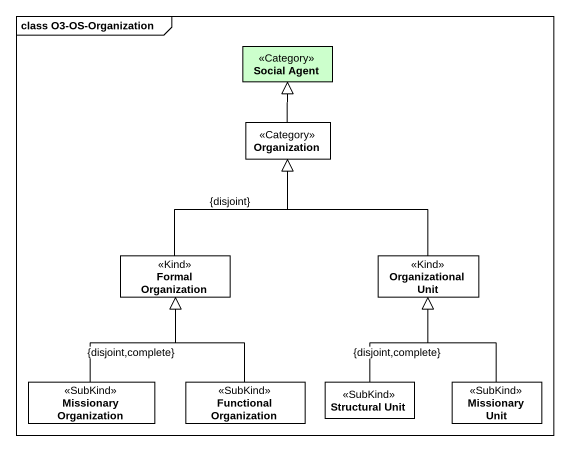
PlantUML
@startuml
mainframe class O3-OS-Organization
hide circle
hide empty members
class "Social Agent" as Social_Agent <<Category>> #CCFFCC
class Organization <<Category>> #FFFFFF
class "Formal Organization" as Formal_Organization <<Kind>> #FFFFFF
class "Organizational Unit" as Organizational_Unit <<Kind>> #FFFFFF
class "Missionary Organization" as Missionary_Organization <<SubKind>> #FFFFFF
class "Functional Organization" as Functional_Organization <<SubKind>> #FFFFFF
class "Structural Unit" as Structural_Unit <<SubKind>> #FFFFFF
class "Missionary Unit" as Missionary_Unit <<SubKind>> #FFFFFF
Organization -up-|> Social_Agent
Formal_Organization -up-|> Organization : {disjoint}
Organizational_Unit -up-|> Organization
Missionary_Organization -up-|> Formal_Organization : {disjoint,complete}
Functional_Organization -up-|> Formal_Organization
Structural_Unit -up-|> Organizational_Unit : {disjoint,complete}
Missionary_Unit -up-|> Organizational_Unit
@enduml
